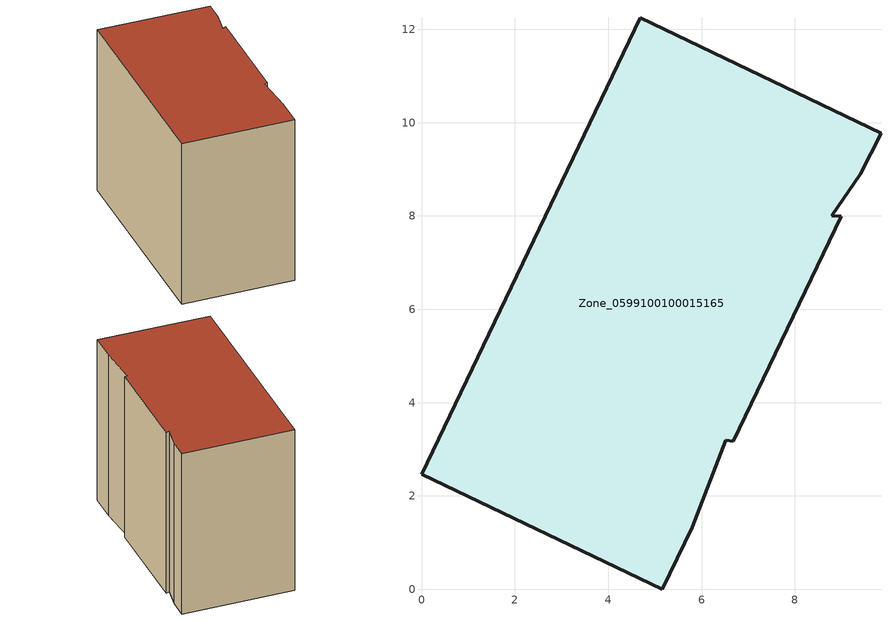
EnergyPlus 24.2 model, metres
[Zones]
Zone_0599100100015165
 floor ground (C_G): 0,2.47 4.69,12.25 9.85,9.78 9.4,8.89 8.79,8 8.99,8 6.68,3.17 6.52,3.2 5.8,1.33 5.16,0 z0
 wall outside (C_F): 4.69,12.25 0,2.47 5.16,0 5.8,1.33 6.52,3.2 6.68,3.17 8.99,8 8.79,8 9.4,8.89 9.85,9.78 4.69,12.25 z0:8.9
 roof outside (C_R): 5.16,0 5.8,1.33 6.52,3.2 6.68,3.17 8.99,8 8.79,8 9.4,8.89 9.85,9.78 4.69,12.25 0,2.47 z8.9
[BUILDING]
Pand.0599100100015165: North Axis=0; Terrain=City; Loads Convergence Tolerance Value=0.04; Temperature Convergence Tolerance Value=0.4; Solar Distribution=FullExterior; Maximum Number of Warmup Days=25; Minimum Number of Warmup Days=1
[Site:Location]
Rotterdam.The.Hague.AP_ZH_NLD Design_Conditions: Latitude=51.96; Longitude=4.45; Time Zone=1; Elevation=-4.5
[SITE:GROUNDTEMPERATURE:BUILDINGSURFACE]
18, 18, 18, 18, 18, 18, 18, 18, 18, 18, 18, 18
[MATERIAL] Thermal Absorptance=0.9; Solar Absorptance=0.7; Visible Absorptance=0.7
Name | Roughness | Thickness | Conductivity | Density | Specific Heat
G.TC.2015-2018 | MediumSmooth | 0.15 | 0.0428571 | 540 | 1210
F.TC.2015-2018 | Rough | 0.3 | 0.0666667 | 1920 | 840
R.TC.2015-2018 | MediumRough | 0.2 | 0.0333333 | 1500 | 1000
[CONSTRUCTION]
C_G: G.TC.2015-2018
C_F: F.TC.2015-2018
C_R: R.TC.2015-2018
[ZONE]
Zone_0599100100015165: Type=1; Multiplier=1; Ceiling Height=Autocalculate; Volume=Autocalculate; Floor Area=autocalculate; Part of Total Floor Area=Yes
[ZONEINFILTRATION:DESIGNFLOWRATE]
Infil_Zone_0599100100015165: Zone or ZoneList or Space or SpaceList=Zone_0599100100015165; Schedule=AlwaysOn; Design Flow Rate Calculation Method=Flow/Area; Flow Rate per Floor Area=0.0015; Constant Term Coefficient=1; Temperature Term Coefficient=0; Velocity Term Coefficient=0; Velocity Squared Term Coefficient=0
[HVACTEMPLATE:ZONE:IDEALLOADSAIRSYSTEM]
Zone_0599100100015165: Maximum Heating Supply Air Temperature=50; Minimum Cooling Supply Air Temperature=13; Maximum Heating Supply Air Humidity Ratio=0.0156; Minimum Cooling Supply Air Humidity Ratio=0.0077; Heating Limit=NoLimit; Cooling Limit=NoLimit; Dehumidification Control Type=ConstantSensibleHeatRatio; Cooling Sensible Heat Ratio=0.7; Dehumidification Setpoint=60; Humidification Control Type=None; Humidification Setpoint=30; Outdoor Air Method=None; Outdoor Air Flow Rate per Person=0.00944; Outdoor Air Flow Rate per Zone Floor Area=0; Outdoor Air Flow Rate per Zone=0; Demand Controlled Ventilation Type=None; Outdoor Air Economizer Type=NoEconomizer; Heat Recovery Type=None; Sensible Heat Recovery Effectiveness=0.7; Latent Heat Recovery Effectiveness=0.65
[ZONECONTROL:THERMOSTAT]
ThermostatControl_Zone_0599100100015165: Zone or ZoneList=Zone_0599100100015165; Control Type Schedule=DualSetpointControlType; Control 1=Thermostat_Zone_0599100100015165; Temperature Difference Between Cutout And Setpoint=0
[THERMOSTATSETPOINT:DUALSETPOINT]
Thermostat_Zone_0599100100015165: Heating Setpoint Temperature Schedule=HeatingSetpoint_Zone_0599100100015165; Cooling Setpoint Temperature Schedule=CoolingSetpoint_Zone_0599100100015165
[SCHEDULE:COMPACT]
HeatingSetpoint_Zone_0599100100015165: Through: 12/31, For: AllDays, Until: 24:00, 21
CoolingSetpoint_Zone_0599100100015165: Through: 12/31, For: AllDays, Until: 24:00, 24
DualSetpointControlType: Through: 12/31, For: AllDays, Until: 24:00, 4
AlwaysOn: Through: 12/31, For: AllDays, Until: 24:00, 1
